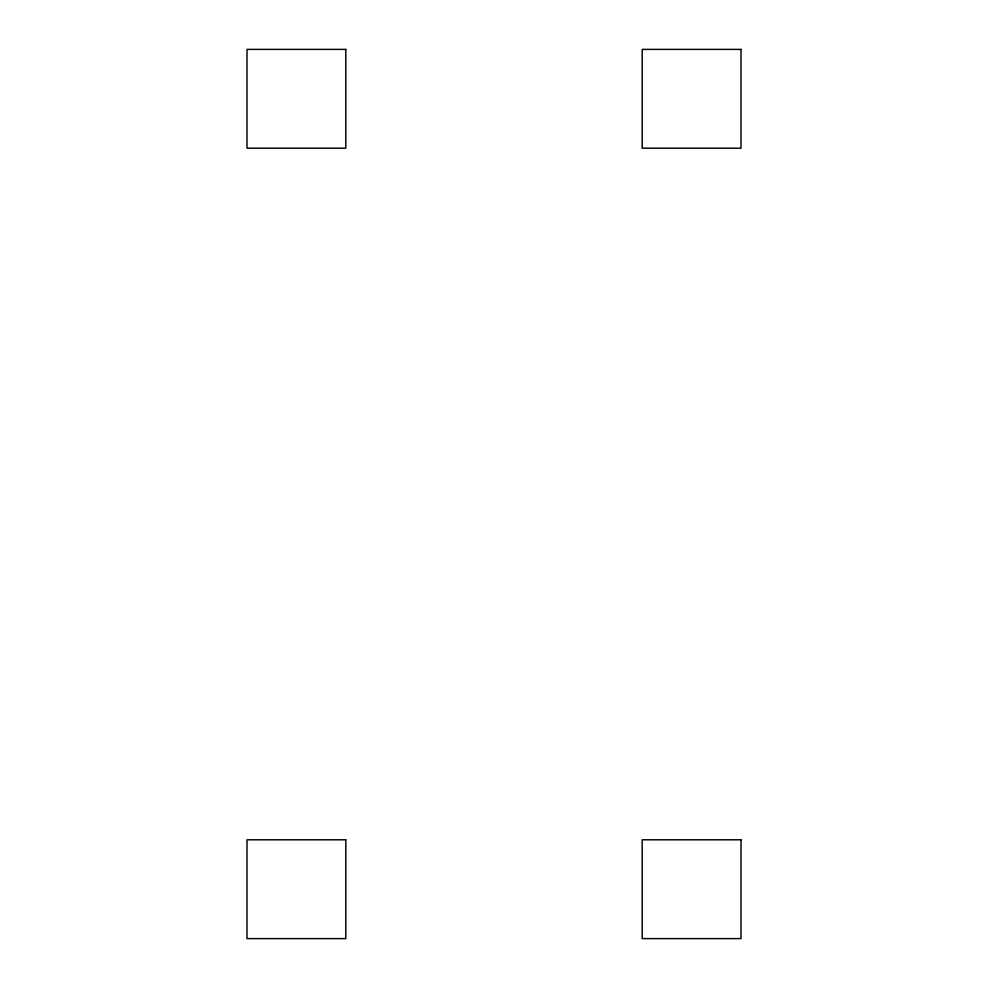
<?xml version="1.0" encoding="UTF-8"?>
<svg xmlns="http://www.w3.org/2000/svg" width="988" height="988" viewBox="0 0 988 988"><rect width="100%" height="100%" fill="white"/><g stroke="black" fill="none" stroke-linecap="round" stroke-linejoin="round"><path stroke-width="1.48" d="M345.8 49.4L247 49.4L247 148.2L345.8 148.2L345.8 49.4M741 49.4L642.2 49.4L642.2 148.2L741 148.2L741 49.4M345.8 839.8L247 839.8L247 938.6L345.8 938.6L345.8 839.8M741 839.8L642.2 839.8L642.2 938.6L741 938.6L741 839.8"/></g></svg>
